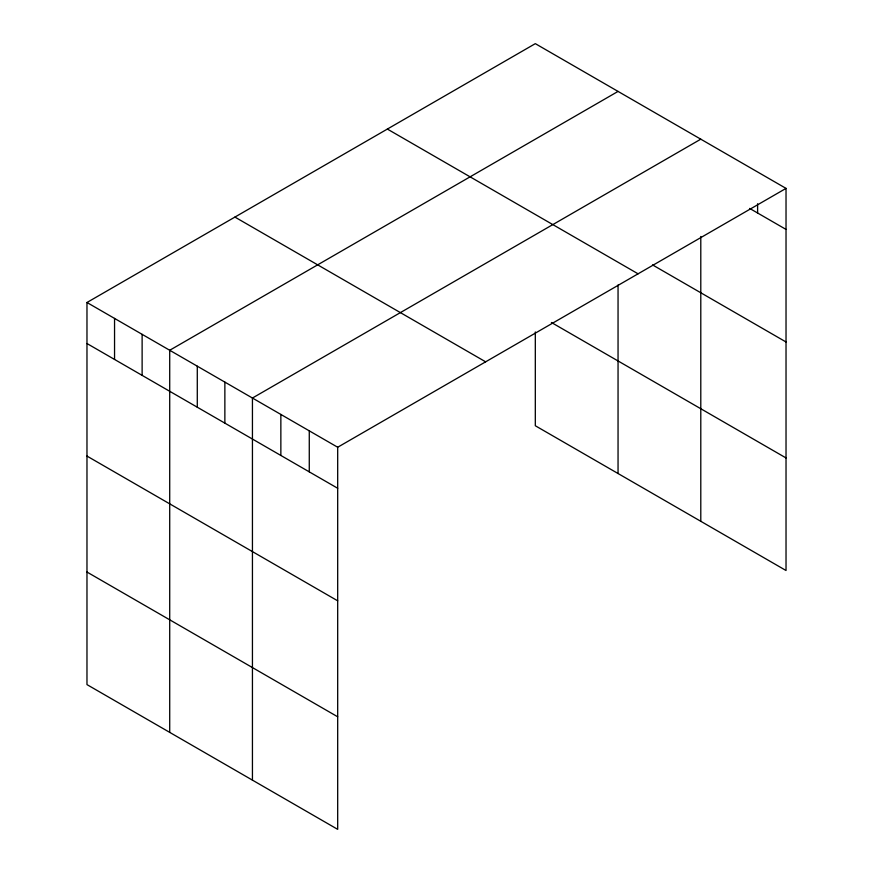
<?xml version="1.0" encoding="UTF-8"?>
<svg xmlns="http://www.w3.org/2000/svg" width="873" height="873" viewBox="0 0 873 873"><rect width="100%" height="100%" fill="white"/><g stroke="black" fill="none" stroke-linecap="round" stroke-linejoin="round"><path stroke-width="1.31" d="M786.027 188.393L337.687 447.249L337.687 829.35L86.973 684.607L86.973 302.495L535.313 43.65L786.027 188.393L786.027 570.505L535.313 425.751L535.313 331.958M618.051 91.414L169.711 350.269L169.711 732.371M700.79 139.178L252.439 398.033L252.439 780.135M749.656 208.418L786.027 229.413M652.524 264.901L786.027 341.976M387.361 129.073L638.076 273.816M551.409 322.486L786.027 457.943M234.924 217.082L485.639 361.826M86.973 302.495L337.687 447.249M86.973 343.526L337.687 488.269M86.973 456.077L337.687 600.82M86.973 572.044L337.687 716.788M757.611 203.747L757.611 213.012M700.79 236.485L700.79 521.29M618.051 284.98L618.051 473.526M309.271 430.836L309.271 471.867M280.855 414.435L280.855 455.455M224.863 382.112L224.863 423.132M197.287 366.191L197.287 407.211M142.124 334.348L142.124 375.368M114.549 318.416L114.549 359.447"/></g></svg>
